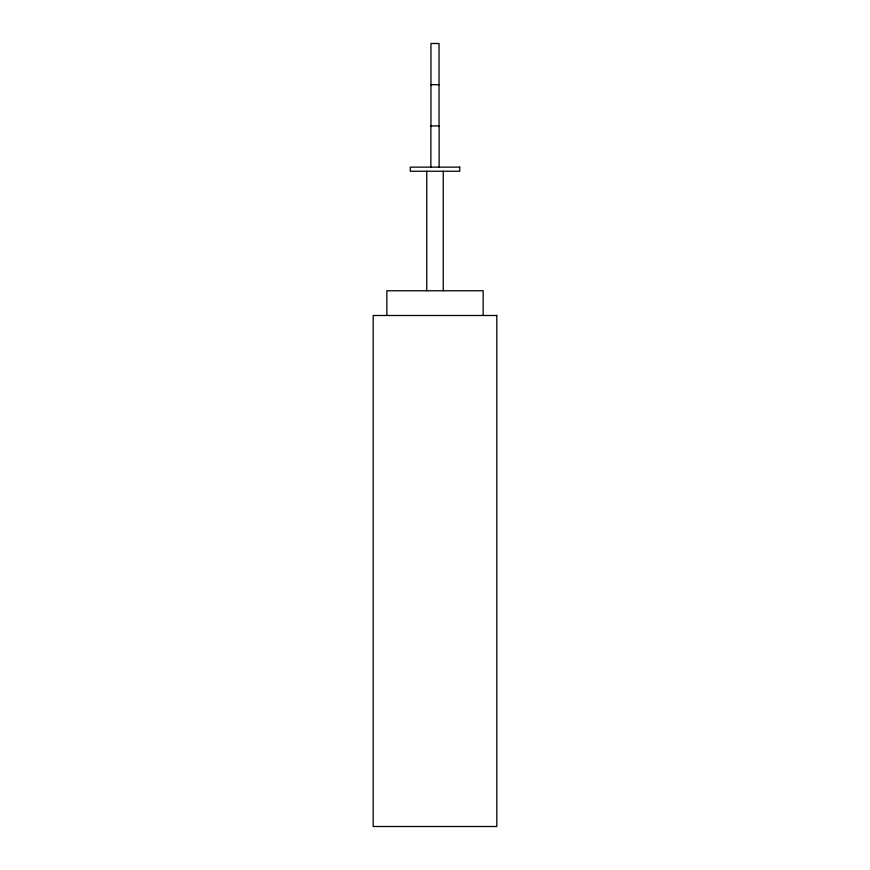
<?xml version="1.0" encoding="UTF-8"?>
<svg xmlns="http://www.w3.org/2000/svg" width="870" height="870" viewBox="0 0 870 870"><rect width="100%" height="100%" fill="white"/><g stroke="black" fill="none" stroke-linecap="round" stroke-linejoin="round"><path stroke-width="1.3" d="M430.965 84.705L439.035 84.705M430.878 167.127L430.878 125.922L439.122 125.922L439.122 167.127M483.154 315.495L483.154 290.765L386.846 290.765L386.846 315.495M443.243 171.249L443.243 290.765M439.035 125.922L439.035 43.5L430.965 43.5L430.965 125.922M426.757 171.249L426.757 290.765M459.719 167.127L410.281 167.127L410.281 171.249L459.719 171.249L459.719 167.127M496.813 315.495L373.187 315.495L373.187 826.5L496.813 826.5L496.813 315.495"/></g></svg>
